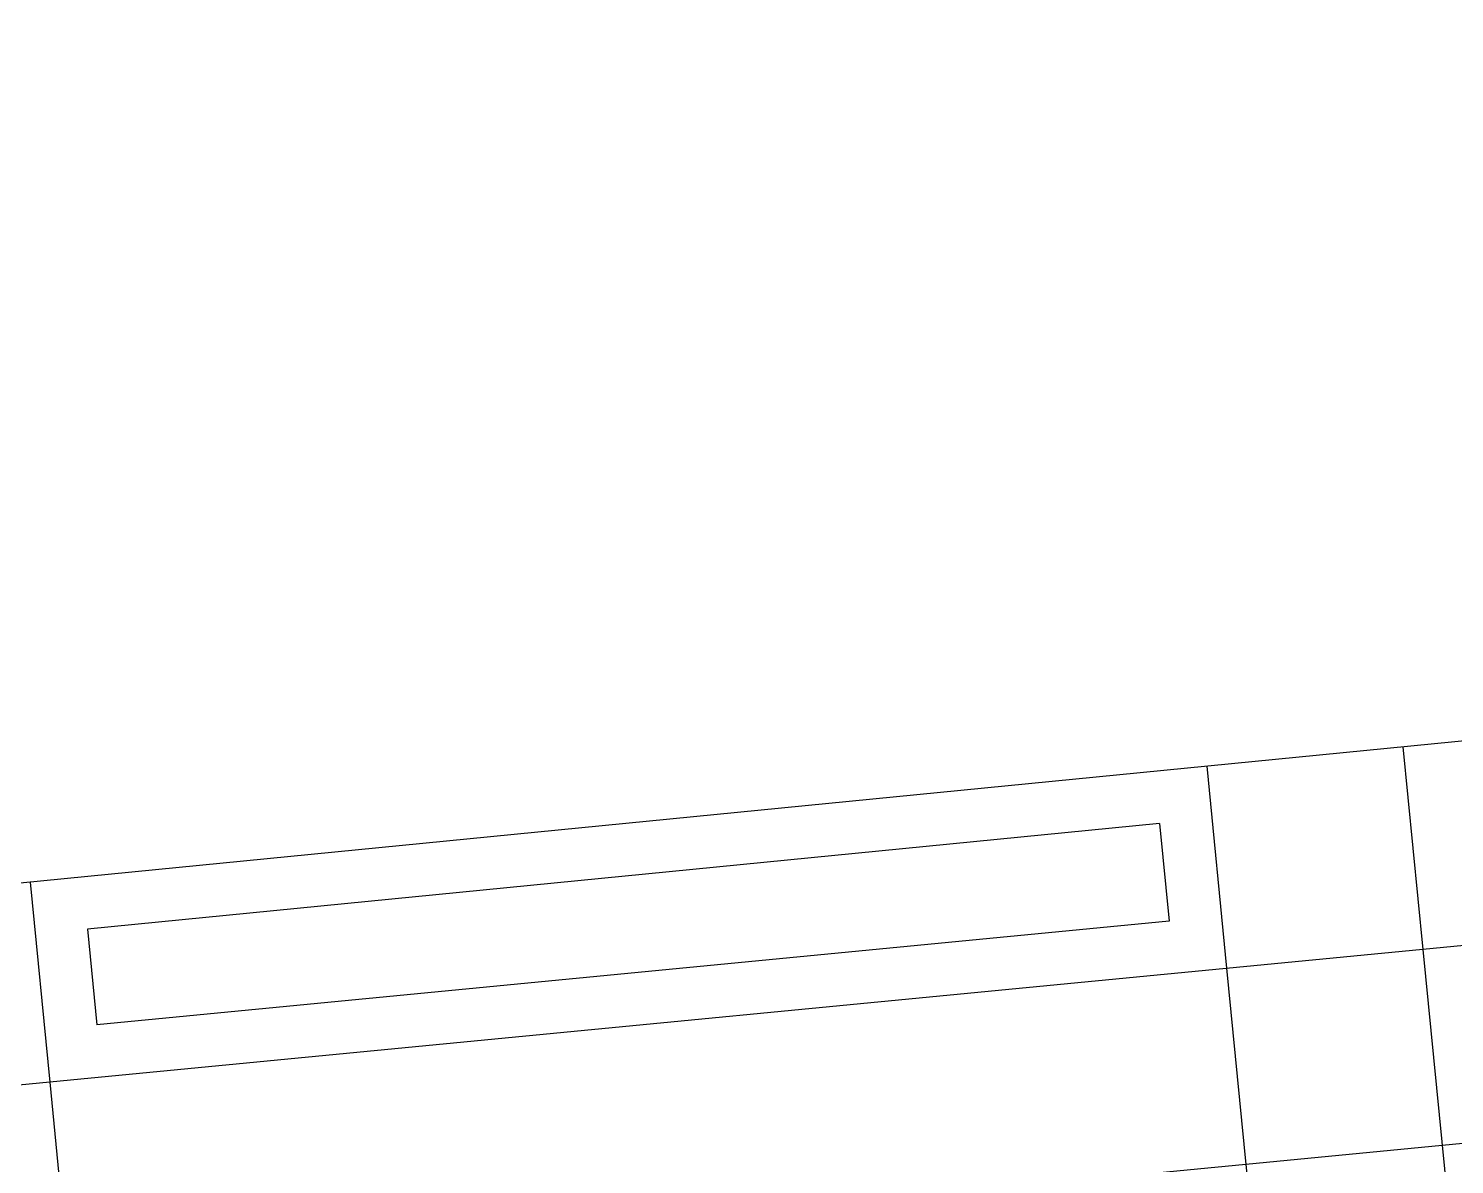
# Model space of a CAD drawing. Header units: millimetres. Extents: x -244126 to 368105, y -173968 to 259060.
# Drawn here: x -165940.17 to -165893.36, y 87870.78 to 87908.06 of the extents above; entities that cross this region are included whole.
import ezdxf
from ezdxf.xclip import XClip

# ---------------------------------------------------------------- set-up
doc = ezdxf.new("R2010")
doc.units = ezdxf.units.MM
doc.header["$MEASUREMENT"] = 0
doc.header["$XCLIPFRAME"] = 0
doc.layers.add('CONTOUR 0.50M', color=8, linetype='Continuous')
doc.layers.add('WALL', color=2, linetype='Continuous')

# ---------------------------------------------------------------- blocks, each defined once
blk = doc.blocks.new('G$CE2FEF259')
at = {"layer": 'CONTOUR 0.50M', "color": 8}
for p, q in [((2353.642, 941.552), (2353.945, 938.476)), ((2352.924, 940.678), (2353.07, 939.195)), ((2335.729, 939.788), (2336.029, 936.745)), ((2336.603, 939.071), (2336.746, 937.618)), ((2353.945, 938.476), (2354.239, 935.491))]:
    blk.add_line(p, q, dxfattribs=at)
for points in [[(2438.153, 946.611), (2356.931, 938.765)], [(2438.447, 943.625), (2357.225, 935.779)], [(2356.628, 941.846), (2356.931, 938.765)], [(2352.924, 940.678), (2336.603, 939.071)], [(2353.07, 939.195), (2336.746, 937.618)]]:
    blk.add_lwpolyline(points, dxfattribs=at)
at = {"layer": 'WALL', "color": 8}
for p, q in [((2356.931, 938.765), (2361.43, 893.082)), ((2336.029, 936.745), (2337.983, 916.899)), ((2354.239, 935.491), (2359.22, 884.917))]:
    blk.add_line(p, q, dxfattribs=at)
for points in [[(2467.65, 952.78), (2258.104, 932.144)], [(2356.931, 938.765), (2336.029, 936.745)], [(2336.029, 936.745), (2313.128, 934.533), (2302.821, 933.533), (2261.384, 929.452)], [(2357.225, 935.779), (2354.239, 935.491)], [(2354.239, 935.491), (2336.323, 933.76)]]:
    blk.add_lwpolyline(points, dxfattribs=at)

msp = doc.modelspace()

# ---------------------------------------------------------------- block references
at = {"layer": 'WALL'}
ref = msp.add_blockref('G$CE2FEF259', (-170976.46562, 85853.65289), dxfattribs=dict(at, xscale=2.15622, yscale=2.15622, zscale=2.15622))
XClip(ref).set_block_clipping_path([(229.8917036206, 427.7812507302), (2596.1703750715, 1370.8402830809)])

doc.saveas('drawing.dxf')
